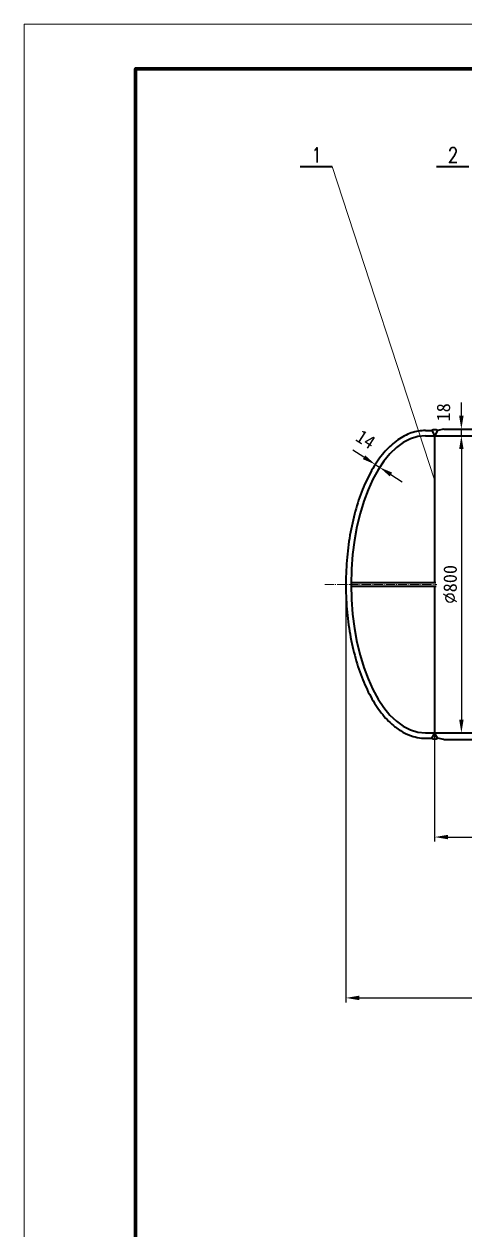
# Model space of a CAD drawing. Extents: x 0 to 23518, y -2902 to 4226.
# Drawn here: x 13426 to 14612, y 980 to 4226 of the extents above; entities that cross this region are included whole.
import ezdxf
from ezdxf.enums import TextEntityAlignment as Align

# ---------------------------------------------------------------- set-up
doc = ezdxf.new("R2010")
doc.units = 0
doc.header["$LTSCALE"] = 10
doc.header["$PDMODE"] = 1
doc.linetypes.add('ZXX-L', pattern=[3.28, 2.5, -0.3, 0.18, -0.3])
doc.layers.get('Defpoints').update_dxf_attribs({"linetype": 'CONTINUOUS'})
for name, color, linetype, lineweight in [('A 粗实线', 1, 'CONTINUOUS', 40), ('B 细实线', 7, 'CONTINUOUS', 18), ('C 文 字', 2, 'CONTINUOUS', 20), ('E 长中心线', 3, 'ZXX-L', 18)]:
    doc.layers.add(name, color=color, linetype=linetype, lineweight=lineweight)
doc.styles.add('ROMANC', font='romanc', dxfattribs={"width": 0.7, "height": 6})
doc.styles.get("Standard").update_dxf_attribs({"font": 'SIMFANG.TTF'})
doc.dimstyles.new('通用标注4.0', dxfattribs={"dimscale": 12, "dimtxt": 3, "dimasz": 3, "dimexe": 1, "dimexo": 0, "dimgap": 1, "dimtad": 1, "dimdec": 0, "dimzin": 0, "dimdsep": 46, "dimtxsty": 'Standard', "dimcen": 0, "dimadec": 0, "dimazin": 0, "dimtfac": 0.375, "dimtdec": 0, "dimtmove": 2, "dimatfit": 3, "dimfxl": 0, "dimtzin": 0, "dimarcsym": 0})

# ---------------------------------------------------------------- blocks, each defined once
blk = doc.blocks.new('*D39')
at = {"layer": 'C 文 字', "color": 0, "lineweight": -2}
for p, q in [((14880.9, 2342.9), (14880.9, 2025.7)), ((14530.9, 2321.1), (14530.9, 2025.7)), ((14566.9, 2037.7), (14844.9, 2037.7))]:
    blk.add_line(p, q, dxfattribs=at)
at = {"layer": 'C 文 字', "color": 0}
for points in [[(14566.9, 2043.7), (14566.9, 2031.7), (14530.9, 2037.7)], [(14844.9, 2043.7), (14844.9, 2031.7), (14880.9, 2037.7)]]:
    blk.add_solid(points, dxfattribs=at)
at = {"layer": 'Defpoints', "color": 0}
for p in [(14880.9, 2342.9), (14530.9, 2321.1), (14880.9, 2037.7)]:
    blk.add_point(p, dxfattribs=at)
at = {"layer": 'C 文 字', "color": 0, "insert": (14705.9, 2067.7), "char_height": 36, "attachment_point": 5}
blk.add_mtext('350', dxfattribs=at)
blk = doc.blocks.new('*D48')
at = {"layer": 'C 文 字', "color": 0, "lineweight": -2}
for p, q in [((14340.7, 3060.2), (14310.4, 3079.6)), ((14371.1, 3040.8), (14364.6, 3030.7)), ((14371.1, 3040.8), (14382.8, 3033.2)), ((14382.8, 3033.2), (14376.4, 3023.1)), ((14413.2, 3013.8), (14443.5, 2994.4))]:
    blk.add_line(p, q, dxfattribs=at)
at = {"layer": 'C 文 字', "color": 0}
for points in [[(14344, 3065.3), (14337.5, 3055.2), (14371.1, 3040.8)], [(14416.4, 3018.9), (14409.9, 3008.8), (14382.8, 3033.2)]]:
    blk.add_solid(points, dxfattribs=at)
at = {"layer": 'Defpoints', "color": 0}
for p in [(14371.1, 3040.8), (14382.8, 3033.2), (14382.8, 3033.2)]:
    blk.add_point(p, dxfattribs=at)
at = {"layer": 'C 文 字', "color": 0, "insert": (14345.3, 3108.6), "char_height": 36, "attachment_point": 5, "rotation": 327.3627}
blk.add_mtext('14', dxfattribs=at)
blk = doc.blocks.new('*D85')
at = {"layer": 'C 文 字', "color": 0, "lineweight": -2}
for p, q in [((14291.9, 2718), (14291.9, 1592.7)), ((18767.3, 2718), (18767.3, 1592.7)), ((14327.9, 1604.7), (18731.3, 1604.7))]:
    blk.add_line(p, q, dxfattribs=at)
at = {"layer": 'C 文 字', "color": 0}
for points in [[(14327.9, 1610.7), (14327.9, 1598.7), (14291.9, 1604.7)], [(18731.3, 1610.7), (18731.3, 1598.7), (18767.3, 1604.7)]]:
    blk.add_solid(points, dxfattribs=at)
at = {"layer": 'Defpoints', "color": 0}
for p in [(14291.9, 2718), (18767.3, 2718), (18767.3, 1604.7)]:
    blk.add_point(p, dxfattribs=at)
at = {"layer": 'C 文 字', "color": 0, "insert": (16529.6, 1634.7), "char_height": 36, "attachment_point": 5}
blk.add_mtext('≈4475', dxfattribs=at)
blk = doc.blocks.new('*D99')
at = {"layer": 'C 文 字', "color": 0, "lineweight": -2}
for p, q in [((14610.9, 3118), (14590.8, 3118)), ((14602.8, 3082), (14602.8, 2354)), ((14610.9, 2318), (14590.8, 2318))]:
    blk.add_line(p, q, dxfattribs=at)
at = {"layer": 'C 文 字', "color": 0}
for points in [[(14596.8, 3082), (14608.8, 3082), (14602.8, 3118)], [(14596.8, 2354), (14608.8, 2354), (14602.8, 2318)]]:
    blk.add_solid(points, dxfattribs=at)
at = {"layer": 'Defpoints', "color": 0}
for p in [(14610.9, 3118), (14602.8, 2318), (14610.9, 2318)]:
    blk.add_point(p, dxfattribs=at)
at = {"layer": 'C 文 字', "color": 0, "insert": (14572.8, 2718), "char_height": 36, "attachment_point": 5, "rotation": 90}
blk.add_mtext('{\\Ftxt.shx;%%c}800', dxfattribs=at)
blk = doc.blocks.new('*D100')
at = {"layer": 'C 文 字', "color": 0, "lineweight": -2}
for p, q in [((14602.8, 3172), (14602.8, 3208)), ((14610.9, 3136), (14590.8, 3136)), ((14610.9, 3118), (14590.8, 3118)), ((14602.8, 3118), (14602.8, 3136)), ((14602.8, 3082), (14602.8, 3046))]:
    blk.add_line(p, q, dxfattribs=at)
at = {"layer": 'C 文 字', "color": 0}
for points in [[(14596.8, 3172), (14608.8, 3172), (14602.8, 3136)], [(14596.8, 3082), (14608.8, 3082), (14602.8, 3118)]]:
    blk.add_solid(points, dxfattribs=at)
at = {"layer": 'Defpoints', "color": 0}
for p in [(14602.8, 3136), (14610.9, 3136), (14610.9, 3118)]:
    blk.add_point(p, dxfattribs=at)
at = {"layer": 'C 文 字', "color": 0, "insert": (14554.8, 3181.2), "char_height": 36, "attachment_point": 5, "rotation": 90}
blk.add_mtext('18', dxfattribs=at)

msp = doc.modelspace()

# ---------------------------------------------------------------- linework, layer by layer
at = {"layer": 'A 粗实线'}
for p, q in [((14168.7, 3843.2), (14255.3, 3843.2)), ((14536.1, 3843.2), (14622.8, 3843.2)), ((14505.9, 3132), (14523.4, 3132)), ((14505.9, 3118), (14530.9, 3118)), ((14523.4, 3132), (14529.9, 3120.7)), ((14529.9, 3120.7), (14529.9, 3118)), ((14530.9, 3118), (15034.9, 3118)), ((14530.9, 3118), (14530.9, 2723)), ((14538.4, 3132), (14531.9, 3120.7)), ((14531.9, 3120.7), (14531.9, 3118)), ((14555.7, 3136), (14538.4, 3132)), ((14555.7, 3136), (14690.9, 3136)), ((14305.9, 2723), (14534.5, 2723)), ((14305.9, 2713), (14534.8, 2713)), ((14530.9, 2713), (14530.9, 2318)), ((14505.9, 2318), (14530.9, 2318)), ((14523.4, 2304), (14529.9, 2315.2)), ((14529.9, 2315.2), (14529.9, 2318)), ((14530.9, 2318), (15034.9, 2318)), ((14531.9, 2315.2), (14531.9, 2318)), ((14538.4, 2304), (14531.9, 2315.2)), ((14505.9, 2304), (14523.4, 2304)), ((14555.7, 2300), (14538.4, 2304)), ((14555.7, 2300), (14690.9, 2300))]:
    msp.add_line(p, q, dxfattribs=at)
at = {"layer": 'A 粗实线', "color": 5, "lineweight": 80}
msp.add_lwpolyline([(13725.9, -2781.7), (23397.9, -2781.7), (23397.9, 4106.3), (13725.9, 4106.3)], close=True, dxfattribs=at)
at = {"layer": 'A 粗实线'}
for centre, start, end in [((14530.9, 3121.2), 55.0836, 124.9164), ((14530.9, 2314.7), 235.0836, 304.9164)]:
    msp.add_arc(centre, 13.1, start, end, dxfattribs=at)
msp.add_ellipse((14505.9, 2718), major_axis=(0, -400), ratio=0.5, start_param=3.141593, end_param=6.283185, dxfattribs=at)
msp.add_open_spline([(14505.9, 3132), (14499.5, 3132), (14493.1, 3131.4), (14480.4, 3129.3), (14474.1, 3127.7), (14461.6, 3123.4), (14455.5, 3120.8), (14443.4, 3114.6), (14437.5, 3111), (14419.9, 3098.6), (14408.7, 3088.4), (14387.4, 3064.7), (14377.4, 3051.1), (14358.8, 3021), (14350.2, 3004.4), (14334.6, 2968.8), (14327.7, 2949.7), (14315.5, 2909.5), (14310.2, 2888.4), (14301.7, 2844.9), (14298.4, 2822.4), (14293.7, 2776.6), (14292.4, 2753.3), (14291.7, 2706.7), (14292.3, 2683.3), (14295.6, 2637.1), (14298.3, 2614.2), (14305.5, 2569.8), (14310.1, 2548.1), (14321.1, 2506.6), (14327.5, 2486.8), (14341.9, 2449.5), (14349.9, 2432), (14367.5, 2399.9), (14377.1, 2385.2), (14397.4, 2359.2), (14408.3, 2347.8), (14428, 2331.3), (14436.6, 2325.3), (14454.3, 2315.5), (14463.4, 2311.6), (14480.2, 2306.6), (14487.8, 2305.1), (14499, 2304.1), (14502.4, 2304), (14505.9, 2304)], degree=3, knots=[3.141593, 3.141593, 3.141593, 3.141593, 3.225862, 3.225862, 3.310131, 3.310131, 3.3944, 3.3944, 3.478669, 3.478669, 3.650685, 3.650685, 3.822701, 3.822701, 3.994718, 3.994718, 4.166734, 4.166734, 4.33875, 4.33875, 4.510767, 4.510767, 4.682783, 4.682783, 4.8548, 4.8548, 5.026816, 5.026816, 5.198832, 5.198832, 5.370849, 5.370849, 5.542865, 5.542865, 5.714882, 5.714882, 5.886898, 5.886898, 6.011584, 6.011584, 6.136271, 6.136271, 6.237388, 6.237388, 6.283185, 6.283185, 6.283185, 6.283185], dxfattribs=at)
at = {"layer": 'B 细实线'}
msp.add_lwpolyline([(13425.9, -2901.7), (23517.9, -2901.7), (23517.9, 4226.3), (13425.9, 4226.3)], close=True, dxfattribs=at)
at = {"layer": 'C 文 字'}
msp.add_line((14530.9, 2999), (14255.3, 3843.2), dxfattribs=at)
at = {"layer": 'E 长中心线'}
msp.add_line((14235.3, 2718), (14536.5, 2718), dxfattribs=at)

# ---------------------------------------------------------------- texts
at = {"layer": 'C 文 字', "style": 'ROMANC', "width": 0.8}
for s, p in [('1', (14212.9, 3873.7)), ('2', (14580.4, 3873.7))]:
    msp.add_text(s, height=40.6, dxfattribs=at).set_placement(p, align=Align.MIDDLE)

# ---------------------------------------------------------------- dimensions: what is measured, and where the dimension line sits
at = {"layer": 'C 文 字'}
for base, p1, p2, angle, picture, middle, dimtype in [((14602.8, 3136), (14610.9, 3118), (14610.9, 3136), 90, '*D100', (14554.8, 3181.2), 160), ((14382.8, 3033.2), (14371.1, 3040.8), (14382.8, 3033.2), 327.3627, '*D48', (14345.3, 3108.6), 161)]:
    dim = msp.add_linear_dim(base=base, p1=p1, p2=p2, angle=angle, dimstyle='通用标注4.0', dxfattribs=at)
    dim.commit()
    dim.dimension.update_dxf_attribs({"geometry": picture, "text_midpoint": middle, "dimtype": dimtype})
dim = msp.add_linear_dim(base=(14602.8, 2318), p1=(14610.9, 3118), p2=(14610.9, 2318), angle=90, text='{\\Ftxt.shx;%%c}<>', dimstyle='通用标注4.0', dxfattribs=at)
dim.commit()
dim.dimension.update_dxf_attribs({"geometry": '*D99', "text_midpoint": (14572.8, 2718)})
dim = msp.add_linear_dim(base=(18767.3, 1604.7), p1=(14291.9, 2718), p2=(18767.3, 2718), text='≈<>', dimstyle='通用标注4.0', dxfattribs=at)
dim.commit()
dim.dimension.update_dxf_attribs({"geometry": '*D85', "text_midpoint": (16529.6, 1634.7)})
dim = msp.add_linear_dim(base=(14880.9, 2037.7), p1=(14530.9, 2321.1), p2=(14880.9, 2342.9), dimstyle='通用标注4.0', dxfattribs=at)
dim.commit()
dim.dimension.update_dxf_attribs({"geometry": '*D39', "text_midpoint": (14705.9, 2067.7)})

doc.saveas('drawing.dxf')
